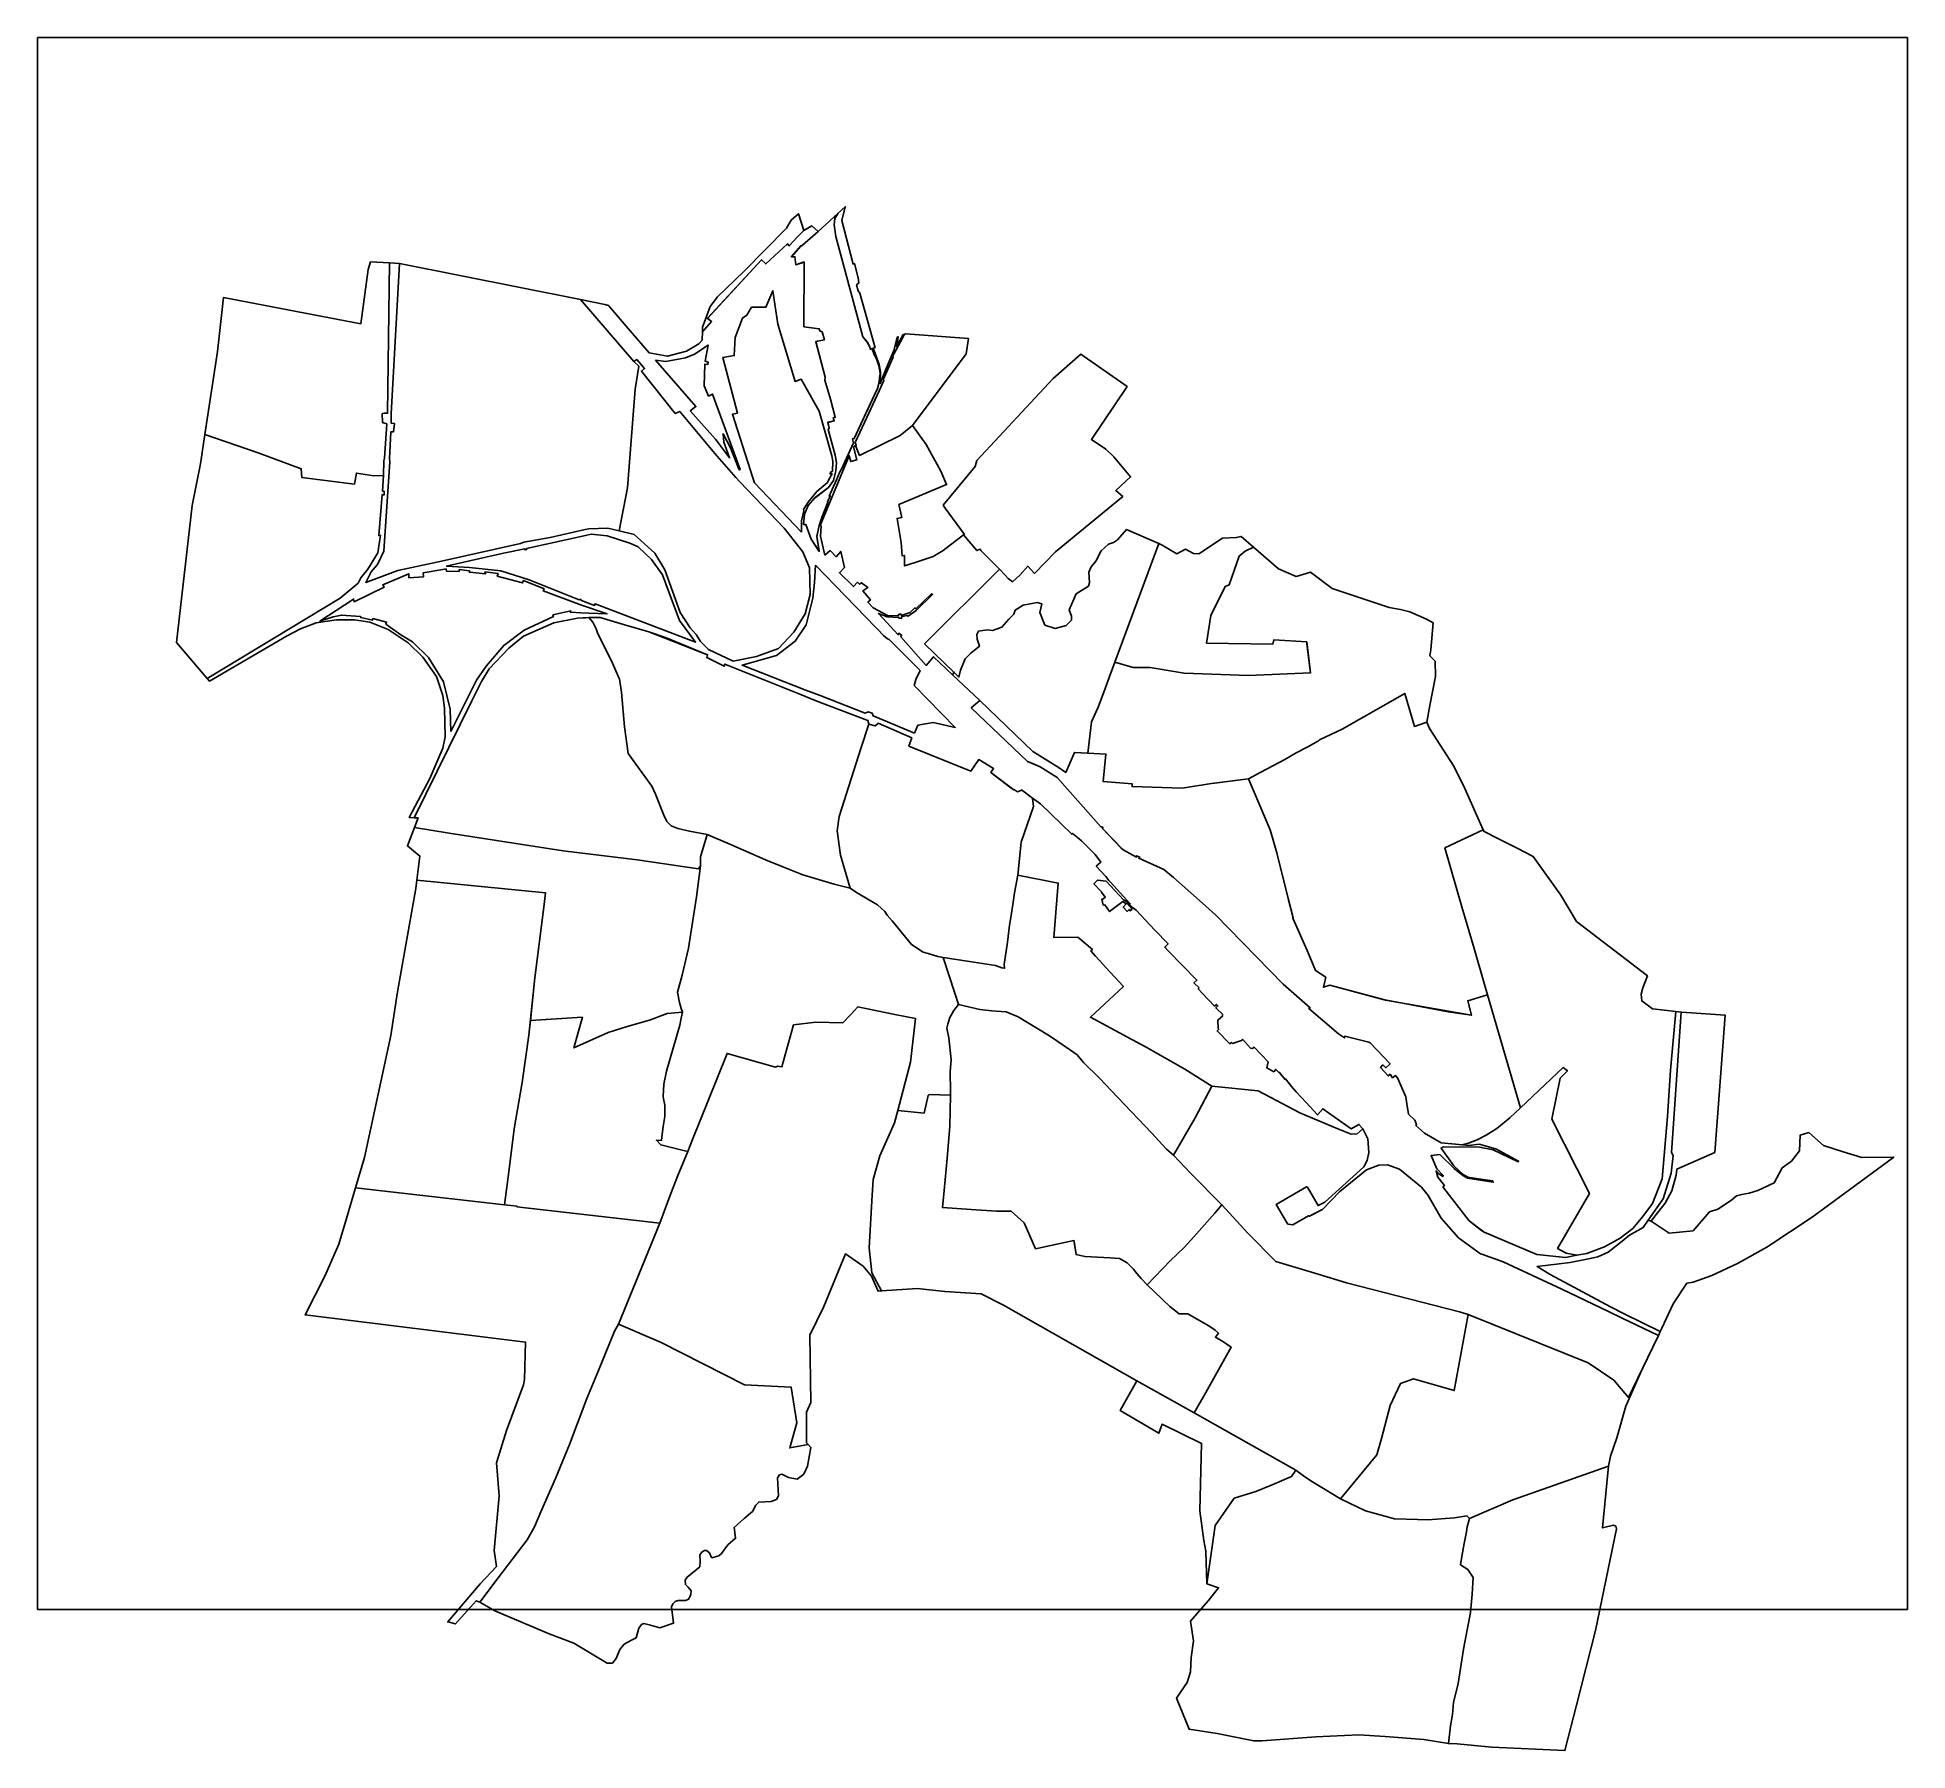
# Model space of a CAD drawing. Header units: metres. Extents: x 4119613 to 4137058, y 5660400 to 5676376.
import ezdxf

# ---------------------------------------------------------------- set-up
doc = ezdxf.new("R2010")
doc.units = ezdxf.units.M
doc.header["$MEASUREMENT"] = 0
doc.layers.add('район', color=6, linetype='Continuous')
picture_1 = doc.add_image_def('image1.jpg', size_in_pixel=(3656, 3072))

msp = doc.modelspace()

# ---------------------------------------------------------------- linework, layer by layer
at = {"layer": 'район', "color": 5}
for points in [[(4126763, 5674574), (4126836, 5674620), (4126897, 5674566), (4126749, 5674437), (4126734, 5674431), (4126646, 5674332), (4126678, 5674331), (4126687, 5674255), (4126764, 5674282), (4126762, 5673678), (4126906, 5673659), (4126910, 5673641), (4126934, 5673631), (4126954, 5673556), (4126889, 5673543), (4126874, 5673539), (4126962, 5673207), (4126958, 5673179), (4127009, 5673003), (4127012, 5673001), (4127055, 5672835), (4127036, 5672829), (4127045, 5672800), (4126986, 5672787), (4126999, 5672733), (4126990, 5672720), (4127054, 5672481), (4127067, 5672411), (4127061, 5672333), (4127038, 5672245), (4126993, 5672179), (4126867, 5672084), (4126802, 5672012), (4126769, 5671930), (4126760, 5671835), (4126779, 5671834), (4126829, 5671697), (4126906, 5671584), (4126882, 5671724), (4126904, 5671825), (4126931, 5671898), (4126930, 5671900), (4126986, 5672042), (4126984, 5672046), (4127008, 5672098), (4126999, 5672099), (4127065, 5672251), (4127099, 5672326), (4127113, 5672348), (4127225, 5672596), (4127216, 5672632), (4127232, 5672635), (4127347, 5672883), (4127450, 5673103), (4127464, 5673163), (4127470, 5673201), (4127473, 5673242), (4127467, 5673280), (4127457, 5673322), (4127442, 5673369), (4127424, 5673410), (4127422, 5673409), (4127398, 5673474), (4127381, 5673468), (4127376, 5673491), (4127351, 5673536), (4127311, 5673584), (4127061, 5674519), (4127046, 5674628), (4127052, 5674687), (4127083, 5674738), (4127148, 5674797), (4127116, 5674669), (4127221, 5674262), (4127235, 5674267), (4127270, 5674134), (4127268, 5674133), (4127276, 5674087), (4127254, 5674069), (4127269, 5674011), (4127285, 5673992), (4127421, 5673502), (4127426, 5673484), (4127408, 5673477), (4127466, 5673324), (4127477, 5673256), (4127474, 5673147), (4127522, 5673272), (4127601, 5673456), (4127626, 5673552), (4127633, 5673581), (4127642, 5673585), (4127638, 5673558), (4127627, 5673493), (4127669, 5673570), (4127686, 5673602), (4127701, 5673608), (4127684, 5673576), (4127664, 5673538), (4127588, 5673399), (4127596, 5673393), (4127501, 5673183), (4127509, 5673177), (4127466, 5673079), (4127369, 5672871), (4127329, 5672784), (4127242, 5672597), (4127250, 5672573), (4127245, 5672569), (4127224, 5672557), (4127257, 5672437), (4127200, 5672420), (4127185, 5672474), (4127091, 5672250), (4126914, 5671824), (4126922, 5671819), (4126917, 5671726), (4126959, 5671549), (4127007, 5671590), (4127062, 5671533), (4127106, 5671583), (4127141, 5671433), (4127094, 5671384), (4127225, 5671255), (4127261, 5671295), (4127282, 5671276), (4127301, 5671290), (4127359, 5671247), (4127311, 5671214), (4127383, 5671130), (4127359, 5671110), (4127408, 5671058), (4127542, 5670986), (4127646, 5670982), (4127644, 5670995), (4127667, 5670999), (4127670, 5670986), (4127753, 5671012), (4127798, 5671057), (4127807, 5671047), (4127954, 5671188), (4127963, 5671181), (4127809, 5671033), (4127734, 5670979), (4127724, 5670985), (4127673, 5670973), (4127674, 5670958), (4127648, 5670959), (4127648, 5670967), (4127538, 5670973), (4127458, 5671005), (4127533, 5670924), (4127642, 5670806), (4127647, 5670819), (4127673, 5670802), (4127667, 5670787), (4127903, 5670520), (4127971, 5670600), (4128150, 5670431), (4128403, 5670192), (4128324, 5670123), (4128848, 5669622), (4128967, 5669574), (4129126, 5669473), (4129535, 5669012), (4129541, 5669017), (4129553, 5669003), (4129547, 5668999), (4129718, 5668820), (4129739, 5668799), (4129866, 5668732), (4129865, 5668745), (4129896, 5668731), (4129886, 5668722), (4130120, 5668617), (4130211, 5668542), (4130452, 5668328), (4130603, 5668193), (4131234, 5667546), (4131484, 5667328), (4131471, 5667319), (4131749, 5667084), (4131804, 5667046), (4131808, 5667062), (4132033, 5667007), (4132046, 5666999), (4132230, 5666805), (4132192, 5666767), (4132162, 5666794), (4132141, 5666771), (4132213, 5666691), (4132231, 5666707), (4132254, 5666675), (4132282, 5666694), (4132298, 5666673), (4132377, 5666498), (4132387, 5666431), (4132401, 5666335), (4132461, 5666279), (4132478, 5666240), (4132471, 5666229), (4132551, 5666158), (4132707, 5666068), (4132905, 5666050), (4132965, 5666044), (4133061, 5666056), (4133074, 5666052), (4133223, 5666010), (4133429, 5665898), (4133424, 5665889), (4133191, 5666001), (4133063, 5666027), (4132727, 5666029), (4132706, 5666019), (4132826, 5665853), (4132913, 5665773), (4132955, 5665748), (4133078, 5665729), (4133188, 5665712), (4133193, 5665700), (4133078, 5665718), (4132951, 5665738), (4132908, 5665763), (4132827, 5665829), (4132694, 5665960), (4132613, 5665949), (4132665, 5665825), (4132726, 5665763), (4132721, 5665755), (4132675, 5665786), (4132660, 5665808), (4132677, 5665747), (4132739, 5665671), (4132723, 5665656), (4132828, 5665519), (4132967, 5665341), (4133083, 5665251), (4133107, 5665233), (4133598, 5665025), (4133865, 5664998), (4133972, 5665019), (4134067, 5665037), (4134230, 5665099), (4134377, 5665179), (4134494, 5665270), (4134587, 5665381), (4134677, 5665503), (4134767, 5665731), (4134819, 5666313), (4134846, 5666745), (4134895, 5667292), (4134944, 5667286), (4134855, 5665976), (4134872, 5665951), (4134852, 5665785), (4134777, 5665546), (4134639, 5665347), (4134591, 5665277), (4134465, 5665207), (4134364, 5665126), (4134266, 5665048), (4134167, 5665006), (4134082, 5664987), (4133910, 5664953), (4133602, 5664915), (4133722, 5664839), (4134287, 5664538), (4134415, 5664474), (4134751, 5664309), (4134733, 5664271), (4134396, 5664433), (4134268, 5664496), (4133831, 5664703), (4133285, 5664958), (4133086, 5665029), (4133073, 5665033), (4132868, 5665183), (4132707, 5665365), (4132585, 5665577), (4132523, 5665654), (4132420, 5665737), (4132319, 5665823), (4132206, 5665863), (4132126, 5665860), (4132011, 5665817), (4131762, 5665615), (4131599, 5665446), (4131478, 5665383), (4131468, 5665388), (4131324, 5665304), (4131281, 5665308), (4131271, 5665314), (4131271, 5665317), (4131169, 5665493), (4131451, 5665658), (4131459, 5665655), (4131559, 5665482), (4131623, 5665515), (4131986, 5665845), (4132017, 5665904), (4132031, 5665978), (4132024, 5666105), (4131980, 5666193), (4131975, 5666199), (4131939, 5666240), (4131939, 5666240), (4131867, 5666197), (4131602, 5666385), (4131554, 5666328), (4131447, 5666444), (4131355, 5666544), (4131310, 5666594), (4131254, 5666665), (4131247, 5666660), (4131195, 5666727), (4131190, 5666725), (4131163, 5666752), (4131145, 5666730), (4131081, 5666766), (4131093, 5666823), (4130963, 5666959), (4130948, 5666946), (4130929, 5666950), (4130856, 5667032), (4130843, 5667021), (4130761, 5666993), (4130750, 5667004), (4130735, 5666991), (4130617, 5667111), (4130634, 5667127), (4130626, 5667135), (4130625, 5667212), (4130670, 5667253), (4130664, 5667259), (4130669, 5667263), (4130615, 5667318), (4130604, 5667325), (4130625, 5667344), (4130611, 5667359), (4130591, 5667342), (4130481, 5667461), (4130441, 5667505), (4130448, 5667513), (4130401, 5667559), (4130429, 5667583), (4130161, 5667858), (4130129, 5667893), (4130159, 5667922), (4130037, 5668051), (4129862, 5668236), (4129777, 5668299), (4129823, 5668248), (4129805, 5668232), (4129796, 5668244), (4129778, 5668226), (4129741, 5668266), (4129769, 5668296), (4129738, 5668317), (4129614, 5668224), (4129571, 5668286), (4129555, 5668285), (4129542, 5668340), (4129550, 5668340), (4129573, 5668358), (4129537, 5668405), (4129538, 5668407), (4129467, 5668484), (4129500, 5668518), (4129583, 5668507), (4129744, 5668333), (4129807, 5668295), (4129621, 5668499), (4129607, 5668514), (4129580, 5668550), (4129490, 5668647), (4129532, 5668684), (4129478, 5668755), (4129353, 5668883), (4129331, 5668902), (4129268, 5668953), (4129261, 5668945), (4128970, 5669228), (4128896, 5669282), (4128791, 5669359), (4128785, 5669354), (4128756, 5669341), (4128726, 5669359), (4128720, 5669359), (4128505, 5669521), (4128531, 5669557), (4128393, 5669641), (4128320, 5669534), (4127742, 5669768), (4127769, 5669844), (4127455, 5669981), (4127451, 5669974), (4127427, 5669956), (4127368, 5669972), (4127368, 5669972), (4127359, 5670007), (4126869, 5670193), (4126724, 5670252), (4126026, 5670532), (4126018, 5670511), (4125857, 5670592), (4125864, 5670619), (4125471, 5670779), (4125315, 5670832), (4125081, 5670902), (4124863, 5670966), (4124805, 5670965), (4124651, 5670961), (4124431, 5670916), (4124148, 5670793), (4124010, 5670681), (4123827, 5670489), (4123755, 5670370), (4123665, 5670188), (4123127, 5669099), (4123081, 5669101), (4123272, 5669465), (4123393, 5669749), (4123415, 5669852), (4123409, 5670121), (4123395, 5670239), (4123336, 5670417), (4123207, 5670595), (4123071, 5670729), (4122886, 5670855), (4122715, 5670923), (4122569, 5670946), (4122401, 5670944), (4122212, 5670916), (4122067, 5670861), (4121936, 5670792), (4121219, 5670372), (4121196, 5670399), (4122436, 5671148), (4122605, 5671288), (4122629, 5671336), (4122696, 5671418), (4122789, 5671570), (4122812, 5671733), (4122796, 5671730), (4122827, 5672112), (4122846, 5672108), (4122846, 5672144), (4122831, 5672145), (4122840, 5672289), (4122844, 5672427), (4122850, 5672451), (4122872, 5672772), (4122832, 5672784), (4122829, 5672868), (4122846, 5672871), (4122879, 5672871), (4122897, 5674273), (4122990, 5674267), (4122912, 5672867), (4122911, 5672780), (4122945, 5672775), (4122934, 5672699), (4122908, 5672697), (4122896, 5672447), (4122899, 5672417), (4122845, 5671585), (4122784, 5671461), (4122726, 5671393), (4122675, 5671293), (4122975, 5671404), (4123383, 5671493), (4124119, 5671655), (4124150, 5671668), (4124397, 5671713), (4124723, 5671786), (4124755, 5671793), (4124933, 5671800), (4125038, 5671774), (4125180, 5671739), (4125242, 5671683), (4125372, 5671566), (4125464, 5671410), (4125607, 5671013), (4125703, 5670870), (4125756, 5670807), (4125797, 5670741), (4125874, 5670668), (4126104, 5670560), (4126320, 5670604), (4126524, 5670678), (4126670, 5670830), (4126774, 5671000), (4126822, 5671180), (4126815, 5671428), (4126753, 5671580), (4126578, 5671800), (4126165, 5672230), (4126127, 5672273), (4125933, 5672496), (4125605, 5672887), (4125562, 5672868), (4125247, 5673264), (4125276, 5673287), (4125204, 5673372), (4125176, 5673354), (4124680, 5673931), (4124904, 5673886), (4124941, 5673877), (4125143, 5673640), (4125318, 5673435), (4125490, 5673402), (4125667, 5673450), (4125782, 5673518), (4125812, 5673551), (4125817, 5673632), (4125901, 5673726), (4125862, 5673757), (4126367, 5674303), (4126407, 5674264), (4126609, 5674451), (4126626, 5674433), (4126701, 5674513), (4126763, 5674574)], [(4130955, 5671623), (4130878, 5671585), (4130822, 5671539), (4130729, 5671270), (4130691, 5671255), (4130558, 5670984), (4130519, 5670728), (4131136, 5670718), (4131145, 5670758), (4131453, 5670738), (4131489, 5670451), (4130911, 5670426), (4130309, 5670447), (4129991, 5670501), (4129833, 5670500), (4129664, 5670551), (4129611, 5670408), (4129560, 5670270), (4129506, 5670131), (4129445, 5669992), (4129410, 5669700), (4129579, 5669693), (4129555, 5669436), (4129825, 5669415), (4129824, 5669390), (4130291, 5669376), (4130564, 5669417), (4130910, 5669463), (4131026, 5669525), (4131248, 5669643), (4131355, 5669703), (4131463, 5669761), (4131564, 5669817), (4131572, 5669825), (4131783, 5669926), (4132367, 5670258), (4132457, 5669950), (4132573, 5669989), (4132572, 5669991), (4132600, 5670145), (4132654, 5670416), (4132650, 5670560), (4132602, 5670610), (4132610, 5670666), (4132632, 5670918), (4132570, 5670951), (4132415, 5671020), (4132327, 5671040), (4132221, 5671061), (4131691, 5671238), (4131488, 5671389), (4131415, 5671368), (4131354, 5671350), (4131188, 5671419), (4130955, 5671623)], [(4132914, 5666051), (4132961, 5666063), (4133044, 5666095), (4133128, 5666139), (4133227, 5666200), (4133346, 5666300), (4133446, 5666394), (4133138, 5667447), (4132955, 5667392), (4132989, 5667257), (4132186, 5667398), (4131667, 5667539), (4131608, 5667518), (4131632, 5667612), (4131535, 5667676), (4131529, 5667690), (4131473, 5667824), (4131456, 5667860), (4131322, 5668164), (4131327, 5668166), (4131281, 5668346), (4131173, 5668771), (4131111, 5668986), (4131059, 5669111), (4130910, 5669463), (4130592, 5669421), (4130564, 5669417), (4130291, 5669376), (4129824, 5669390), (4129825, 5669415), (4129555, 5669436), (4129579, 5669693), (4129410, 5669700), (4129286, 5669708), (4129205, 5669521), (4129142, 5669566), (4128899, 5669717), (4128403, 5670192), (4128324, 5670123), (4128848, 5669622), (4128887, 5669607), (4128967, 5669574), (4129126, 5669473), (4129535, 5669012), (4129541, 5669017), (4129553, 5669003), (4129547, 5668999), (4129739, 5668799), (4129866, 5668732), (4129865, 5668745), (4129896, 5668731), (4129886, 5668722), (4130120, 5668617), (4130211, 5668542), (4130452, 5668328), (4130603, 5668193), (4131234, 5667546), (4131484, 5667328), (4131471, 5667319), (4131749, 5667084), (4131804, 5667046), (4131808, 5667062), (4132033, 5667007), (4132046, 5666999), (4132230, 5666805), (4132192, 5666767), (4132162, 5666794), (4132141, 5666771), (4132213, 5666691), (4132231, 5666707), (4132254, 5666675), (4132282, 5666694), (4132298, 5666673), (4132377, 5666498), (4132387, 5666431), (4132401, 5666335), (4132461, 5666279), (4132478, 5666240), (4132471, 5666229), (4132551, 5666158), (4132707, 5666068), (4132905, 5666050)], [(4128896, 5669282), (4128905, 5669204), (4128788, 5668871), (4128758, 5668565), (4129135, 5668490), (4129094, 5667982), (4129317, 5667984), (4129317, 5667984), (4129453, 5667870), (4129439, 5667858), (4129481, 5667807), (4129527, 5667762), (4129527, 5667762), (4129577, 5667706), (4129743, 5667524), (4129435, 5667239), (4129781, 5667054), (4129954, 5666959), (4130316, 5666754), (4130316, 5666754), (4130566, 5666597), (4131001, 5666551), (4131389, 5666346), (4131743, 5666197), (4131866, 5666147), (4131923, 5666151), (4131975, 5666199), (4131939, 5666240), (4131939, 5666240), (4131867, 5666197), (4131602, 5666385), (4131554, 5666328), (4131447, 5666444), (4131355, 5666544), (4131310, 5666594), (4131254, 5666665), (4131247, 5666660), (4131195, 5666727), (4131190, 5666725), (4131163, 5666752), (4131145, 5666730), (4131081, 5666766), (4131093, 5666823), (4130963, 5666959), (4130948, 5666946), (4130929, 5666950), (4130856, 5667032), (4130843, 5667021), (4130761, 5666993), (4130750, 5667004), (4130735, 5666991), (4130617, 5667111), (4130634, 5667127), (4130626, 5667135), (4130625, 5667212), (4130670, 5667253), (4130664, 5667259), (4130669, 5667263), (4130615, 5667318), (4130604, 5667325), (4130625, 5667344), (4130611, 5667359), (4130591, 5667342), (4130481, 5667461), (4130441, 5667505), (4130448, 5667513), (4130401, 5667559), (4130429, 5667583), (4130161, 5667858), (4130129, 5667893), (4130159, 5667922), (4130037, 5668051), (4129862, 5668236), (4129777, 5668299), (4129823, 5668248), (4129805, 5668232), (4129796, 5668244), (4129778, 5668226), (4129741, 5668266), (4129769, 5668296), (4129738, 5668317), (4129614, 5668224), (4129571, 5668286), (4129555, 5668285), (4129542, 5668340), (4129550, 5668340), (4129573, 5668358), (4129537, 5668405), (4129538, 5668407), (4129467, 5668484), (4129500, 5668518), (4129583, 5668507), (4129744, 5668333), (4129807, 5668295), (4129621, 5668499), (4129607, 5668514), (4129580, 5668550), (4129490, 5668647), (4129532, 5668684), (4129478, 5668755), (4129353, 5668883), (4129331, 5668902), (4129268, 5668953), (4129261, 5668945), (4128970, 5669228), (4128896, 5669282)]]:
    msp.add_lwpolyline(points, close=True, dxfattribs=at)
for points in [[(4125817, 5673631), (4125901, 5673725), (4125862, 5673756), (4126367, 5674302), (4126407, 5674263), (4126609, 5674450), (4126623, 5674435), (4126626, 5674432), (4126701, 5674512), (4126763, 5674574), (4126712, 5674732), (4126644, 5674670), (4126599, 5674596), (4126201, 5674192), (4125958, 5673957), (4125889, 5673867), (4125836, 5673722), (4125818, 5673674), (4125817, 5673632)], [(4127083, 5674737), (4126897, 5674566), (4126749, 5674436), (4126734, 5674430), (4126646, 5674331), (4126678, 5674331), (4126687, 5674255), (4126764, 5674281), (4126762, 5673677), (4126906, 5673658), (4126910, 5673640), (4126934, 5673630), (4126954, 5673556), (4126889, 5673542), (4126874, 5673538), (4126961, 5673206), (4126958, 5673179), (4127009, 5673002), (4127012, 5673001), (4127055, 5672834), (4127036, 5672828), (4127045, 5672799), (4126985, 5672786), (4126999, 5672732), (4126990, 5672719), (4127054, 5672480), (4127067, 5672410), (4127061, 5672333), (4127038, 5672245), (4126993, 5672178), (4126867, 5672083), (4126826, 5672038), (4126802, 5672011), (4126769, 5671929), (4126760, 5671835), (4126779, 5671833), (4126829, 5671696), (4126906, 5671583), (4126882, 5671723), (4126904, 5671824), (4126931, 5671898), (4126930, 5671899), (4126986, 5672041), (4126984, 5672046), (4127008, 5672097), (4126998, 5672099), (4127065, 5672250), (4127098, 5672325), (4127113, 5672348), (4127225, 5672595), (4127215, 5672631), (4127231, 5672635), (4127450, 5673102), (4127464, 5673162), (4127469, 5673200), (4127473, 5673241), (4127467, 5673279), (4127457, 5673321), (4127442, 5673368), (4127424, 5673409), (4127422, 5673409), (4127398, 5673473), (4127381, 5673468), (4127376, 5673490), (4127351, 5673535), (4127311, 5673583), (4127061, 5674518), (4127046, 5674627), (4127052, 5674687), (4127083, 5674737)], [(4121175, 5672674), (4121671, 5672501), (4122074, 5672354), (4122079, 5672272), (4122571, 5672210), (4122589, 5672313), (4122752, 5672288), (4122840, 5672289), (4122844, 5672427), (4122850, 5672451), (4122872, 5672772), (4122832, 5672784), (4122829, 5672868), (4122846, 5672871), (4122879, 5672871), (4122897, 5674273), (4122721, 5674284), (4122697, 5674210), (4122629, 5673706), (4121348, 5673950), (4121292, 5673448), (4121175, 5672674)], [(4122990, 5674267), (4122912, 5672867), (4122911, 5672780), (4122945, 5672775), (4122934, 5672699), (4122908, 5672697), (4122896, 5672447), (4122899, 5672417), (4122845, 5671585), (4122784, 5671461), (4122726, 5671393), (4122675, 5671293), (4122975, 5671404), (4123383, 5671493), (4124119, 5671655), (4124150, 5671668), (4124397, 5671713), (4124723, 5671786), (4124755, 5671793), (4124933, 5671800), (4125038, 5671774), (4125117, 5672175), (4125189, 5673096), (4125222, 5673310), (4125176, 5673354), (4124680, 5673931), (4122990, 5674267), (4122990, 5674267)], [(4126740, 5671761), (4126739, 5671867), (4126762, 5671962), (4126758, 5671972), (4126803, 5672041), (4126884, 5672142), (4126982, 5672225), (4126996, 5672252), (4127025, 5672306), (4127005, 5672307), (4127016, 5672326), (4127028, 5672328), (4127031, 5672424), (4127024, 5672473), (4126904, 5672889), (4126736, 5673189), (4126682, 5673166), (4126519, 5673703), (4126474, 5674013), (4126408, 5673860), (4126341, 5673861), (4126275, 5673860), (4126229, 5673786), (4126190, 5673759), (4126120, 5673578), (4126112, 5673409), (4126006, 5673391), (4126142, 5672871), (4126095, 5672861), (4126287, 5672268), (4126302, 5672222), (4126740, 5671761)], [(4125379, 5673367), (4125476, 5673354), (4125657, 5673389), (4125743, 5673423), (4125868, 5673506), (4125842, 5673356), (4125868, 5673348), (4125865, 5673325), (4125839, 5673329), (4125833, 5673127), (4125873, 5673031), (4125910, 5673050), (4126169, 5672347), (4126160, 5672342), (4126079, 5672549), (4126009, 5672679), (4126017, 5672602), (4126069, 5672454), (4125938, 5672628), (4125702, 5672892), (4125755, 5672933), (4125379, 5673367)], [(4127242, 5672597), (4127250, 5672573), (4127245, 5672569), (4127282, 5672477), (4127661, 5672665), (4127774, 5672758), (4128275, 5673424), (4128298, 5673567), (4127713, 5673613), (4127701, 5673608), (4127664, 5673538), (4127588, 5673399), (4127596, 5673393), (4127501, 5673183), (4127509, 5673177), (4127466, 5673079), (4127369, 5672871), (4127329, 5672784), (4127242, 5672597)], [(4125038, 5671774), (4125180, 5671739), (4125242, 5671683), (4125372, 5671566), (4125464, 5671410), (4125607, 5671013), (4125703, 5670870), (4125756, 5670807), (4125797, 5670741), (4125874, 5670668), (4126104, 5670560), (4126320, 5670604), (4126524, 5670678), (4126670, 5670830), (4126774, 5671000), (4126822, 5671180), (4126815, 5671428), (4126753, 5671580), (4126578, 5671800), (4126165, 5672230), (4126127, 5672273), (4125933, 5672496), (4125605, 5672887), (4125562, 5672868), (4125247, 5673264), (4125276, 5673287), (4125204, 5673372), (4125176, 5673354), (4125222, 5673310), (4125189, 5673096), (4125117, 5672175), (4125038, 5671774)], [(4128060, 5672015), (4128080, 5671987), (4128259, 5671741), (4128252, 5671736), (4128374, 5671590), (4128408, 5671602), (4128414, 5671592), (4128586, 5671416), (4128641, 5671360), (4128669, 5671331), (4128708, 5671299), (4128780, 5671363), (4128850, 5671444), (4128912, 5671378), (4129108, 5671579), (4129736, 5672096), (4129672, 5672151), (4129809, 5672277), (4129654, 5672463), (4129579, 5672536), (4129444, 5672627), (4129777, 5673119), (4129346, 5673421), (4129087, 5673195), (4128377, 5672430), (4128359, 5672373), (4128060, 5672015)], [(4127774, 5672758), (4127661, 5672665), (4127282, 5672477), (4127245, 5672569), (4127224, 5672557), (4127257, 5672437), (4127200, 5672420), (4127185, 5672474), (4127091, 5672250), (4126914, 5671824), (4126922, 5671819), (4126917, 5671726), (4126959, 5671549), (4127007, 5671590), (4127062, 5671533), (4127106, 5671583), (4127141, 5671433), (4127094, 5671384), (4127225, 5671255), (4127261, 5671295), (4127282, 5671276), (4127301, 5671290), (4127359, 5671247), (4127311, 5671214), (4127383, 5671130), (4127359, 5671110), (4127408, 5671058), (4127542, 5670986), (4127646, 5670982), (4127644, 5670995), (4127667, 5670999), (4127670, 5670986), (4127753, 5671012), (4127798, 5671057), (4127807, 5671047), (4127954, 5671188), (4127963, 5671181), (4127809, 5671033), (4127734, 5670979), (4127724, 5670985), (4127673, 5670973), (4127674, 5670958), (4127648, 5670959), (4127648, 5670967), (4127538, 5670973), (4127458, 5671005), (4127533, 5670924), (4127642, 5670806), (4127647, 5670819), (4127673, 5670802), (4127667, 5670787), (4127903, 5670520), (4127971, 5670600), (4128150, 5670431), (4128151, 5670435), (4128161, 5670457), (4127888, 5670722), (4128587, 5671416), (4128414, 5671592), (4128408, 5671602), (4128374, 5671590), (4128252, 5671736), (4128062, 5671592), (4127967, 5671536), (4127799, 5671480), (4127702, 5671447), (4127700, 5671546), (4127679, 5671540), (4127669, 5671665), (4127632, 5671890), (4127675, 5671899), (4127648, 5672020), (4128093, 5672205), (4128040, 5672330), (4127904, 5672579), (4127774, 5672758)], [(4121196, 5670399), (4120909, 5670733), (4121056, 5672012), (4121134, 5672399), (4121175, 5672674), (4121671, 5672501), (4122074, 5672354), (4122079, 5672272), (4122571, 5672210), (4122589, 5672313), (4122752, 5672288), (4122840, 5672289), (4122831, 5672145), (4122846, 5672144), (4122846, 5672108), (4122827, 5672112), (4122796, 5671730), (4122812, 5671733), (4122789, 5671570), (4122696, 5671418), (4122629, 5671336), (4122605, 5671288), (4122436, 5671148), (4121196, 5670399)], [(4123425, 5671445), (4123642, 5671433), (4123934, 5671400), (4124199, 5671316), (4124665, 5671132), (4124677, 5671138), (4124687, 5671124), (4124743, 5671103), (4124810, 5671079), (4124814, 5671094), (4125752, 5670737), (4125601, 5670937), (4125507, 5671196), (4125442, 5671363), (4125342, 5671508), (4125215, 5671625), (4125139, 5671658), (4124926, 5671727), (4124779, 5671742), (4124725, 5671730), (4124175, 5671611), (4124177, 5671600), (4124161, 5671596), (4124159, 5671608), (4123959, 5671565), (4123425, 5671445)], [(4130073, 5671655), (4129773, 5671787), (4129687, 5671689), (4129650, 5671665), (4129604, 5671651), (4129534, 5671588), (4129487, 5671491), (4129443, 5671438), (4129420, 5671389), (4129425, 5671293), (4129418, 5671257), (4129301, 5671187), (4129236, 5671038), (4129257, 5670978), (4129258, 5670941), (4129210, 5670893), (4129107, 5670864), (4129011, 5670896), (4128964, 5671012), (4128983, 5671093), (4128938, 5671105), (4128808, 5671080), (4128732, 5671034), (4128720, 5670998), (4128675, 5670951), (4128609, 5670875), (4128521, 5670845), (4128474, 5670851), (4128430, 5670845), (4128392, 5670839), (4128374, 5670807), (4128379, 5670764), (4128400, 5670698), (4128321, 5670635), (4128266, 5670580), (4128222, 5670474), (4128209, 5670411), (4128161, 5670457), (4128151, 5670435), (4128150, 5670431), (4128403, 5670192), (4128899, 5669717), (4129142, 5669566), (4129205, 5669521), (4129286, 5669708), (4129410, 5669700), (4129445, 5669992), (4129506, 5670131), (4129560, 5670270), (4129611, 5670408), (4129664, 5670551), (4130073, 5671655)], [(4130073, 5671655), (4130105, 5671641), (4130240, 5671561), (4130323, 5671602), (4130398, 5671563), (4130446, 5671561), (4130668, 5671706), (4130795, 5671712), (4130841, 5671723), (4130955, 5671623), (4130878, 5671585), (4130822, 5671539), (4130729, 5671270), (4130691, 5671255), (4130558, 5670984), (4130519, 5670728), (4131136, 5670718), (4131145, 5670758), (4131453, 5670738), (4131453, 5670722), (4131489, 5670451), (4130911, 5670426), (4130309, 5670447), (4129991, 5670501), (4129833, 5670500), (4129664, 5670551), (4130073, 5671655)], [(4123468, 5669903), (4123708, 5670381), (4123800, 5670514), (4123962, 5670706), (4124152, 5670848), (4124426, 5670975), (4124421, 5670990), (4124588, 5671028), (4124584, 5671015), (4124682, 5671009), (4124756, 5671006), (4124926, 5671000), (4124688, 5671080), (4124331, 5671214), (4124339, 5671235), (4124146, 5671310), (4124138, 5671289), (4123902, 5671351), (4123909, 5671378), (4123787, 5671391), (4123793, 5671375), (4123642, 5671389), (4123642, 5671403), (4123548, 5671413), (4123547, 5671396), (4123429, 5671398), (4123425, 5671419), (4123394, 5671414), (4123212, 5671384), (4123214, 5671344), (4123078, 5671337), (4123076, 5671375), (4122834, 5671271), (4122846, 5671249), (4122567, 5671113), (4122562, 5671138), (4122246, 5670931), (4122372, 5670972), (4122448, 5670989), (4122626, 5670976), (4122628, 5670965), (4122737, 5670941), (4122741, 5670956), (4122869, 5670923), (4122863, 5670905), (4123004, 5670805), (4123110, 5670738), (4123261, 5670592), (4123401, 5670367), (4123462, 5670111), (4123468, 5669903)], [(4126871, 5671453), (4126860, 5671292), (4126846, 5671146), (4126782, 5670898), (4126681, 5670747), (4126507, 5670612), (4126186, 5670521), (4126771, 5670293), (4126914, 5670239), (4127335, 5670075), (4127361, 5670087), (4127400, 5670073), (4127407, 5670050), (4127794, 5669888), (4127826, 5669961), (4127967, 5669987), (4128174, 5669941), (4127792, 5670332), (4127808, 5670388), (4127846, 5670471), (4127557, 5670761), (4127541, 5670767), (4127506, 5670800), (4127448, 5670858), (4127429, 5670876), (4126871, 5671453)], [(4123755, 5670370), (4123665, 5670188), (4123127, 5669099), (4123164, 5669097), (4123130, 5669007), (4123452, 5668956), (4124517, 5668791), (4125207, 5668708), (4125780, 5668624), (4125797, 5668650), (4125798, 5668733), (4125861, 5668942), (4125696, 5668973), (4125586, 5668999), (4125523, 5669025), (4125485, 5669065), (4125456, 5669123), (4125378, 5669318), (4125344, 5669392), (4125123, 5669698), (4125089, 5669947), (4125060, 5670270), (4125041, 5670391), (4124965, 5670568), (4124840, 5670815), (4124824, 5670861), (4124794, 5670923), (4124756, 5670965), (4124651, 5670961), (4124431, 5670916), (4124148, 5670793), (4124010, 5670681), (4123827, 5670489), (4123755, 5670370)], [(4124756, 5670965), (4124794, 5670923), (4124824, 5670861), (4124840, 5670815), (4124965, 5670568), (4125041, 5670391), (4125060, 5670270), (4125089, 5669947), (4125123, 5669698), (4125344, 5669392), (4125378, 5669318), (4125456, 5669123), (4125485, 5669065), (4125523, 5669025), (4125586, 5668999), (4125696, 5668973), (4125861, 5668942), (4126071, 5668854), (4126405, 5668708), (4126565, 5668640), (4126752, 5668566), (4127046, 5668481), (4127195, 5668443), (4127103, 5668749), (4127073, 5668977), (4127092, 5669110), (4127292, 5669745), (4127368, 5669972), (4127368, 5669972), (4127359, 5670007), (4126869, 5670193), (4126724, 5670252), (4126026, 5670532), (4126018, 5670511), (4125857, 5670592), (4125864, 5670619), (4125315, 5670832), (4125081, 5670902), (4124863, 5670966), (4124756, 5670965)], [(4132573, 5669989), (4132457, 5669950), (4132367, 5670258), (4131783, 5669926), (4131572, 5669825), (4131564, 5669817), (4131463, 5669761), (4131355, 5669703), (4131248, 5669643), (4131026, 5669525), (4130910, 5669463), (4131059, 5669111), (4131111, 5668986), (4131173, 5668771), (4131281, 5668346), (4131327, 5668166), (4131322, 5668164), (4131456, 5667860), (4131473, 5667824), (4131529, 5667690), (4131535, 5667676), (4131632, 5667612), (4131608, 5667518), (4131667, 5667539), (4132180, 5667400), (4132772, 5667290), (4132989, 5667257), (4132955, 5667392), (4133138, 5667447), (4133104, 5667567), (4133014, 5667879), (4132901, 5668268), (4132741, 5668817), (4133100, 5668985), (4132926, 5669373), (4132825, 5669580), (4132597, 5669932), (4132573, 5669989), (4132573, 5669989)], [(4127368, 5669972), (4127427, 5669956), (4127451, 5669974), (4127455, 5669981), (4127769, 5669844), (4127742, 5669768), (4128320, 5669534), (4128393, 5669641), (4128531, 5669557), (4128505, 5669521), (4128694, 5669379), (4128720, 5669359), (4128726, 5669359), (4128756, 5669341), (4128785, 5669354), (4128791, 5669359), (4128896, 5669282), (4128905, 5669204), (4128788, 5668871), (4128758, 5668565), (4128727, 5668398), (4128710, 5668289), (4128692, 5668168), (4128680, 5668097), (4128661, 5667940), (4128630, 5667732), (4128634, 5667696), (4128609, 5667701), (4128549, 5667721), (4128308, 5667759), (4128060, 5667797), (4128011, 5667804), (4127921, 5667833), (4127874, 5667847), (4127765, 5667918), (4127585, 5668137), (4127540, 5668190), (4127518, 5668226), (4127449, 5668287), (4127252, 5668403), (4127195, 5668443), (4127103, 5668749), (4127073, 5668977), (4127092, 5669110), (4127292, 5669745), (4127292, 5669745), (4127368, 5669972)], [(4123130, 5669007), (4123452, 5668956), (4124517, 5668791), (4125207, 5668708), (4125780, 5668624), (4125797, 5668650), (4125760, 5668361), (4125685, 5667883), (4125685, 5667883), (4125627, 5667632), (4125583, 5667472), (4125601, 5667377), (4125619, 5667319), (4125630, 5667286), (4125630, 5667286), (4125487, 5667274), (4125321, 5667211), (4125115, 5667151), (4124938, 5667097), (4124617, 5666953), (4124697, 5667239), (4124212, 5667208), (4124252, 5667606), (4124338, 5668264), (4124353, 5668398), (4123151, 5668518), (4123180, 5668742), (4123064, 5668837), (4123130, 5669007)], [(4125861, 5668942), (4125798, 5668733), (4125797, 5668650), (4125760, 5668361), (4125685, 5667883), (4125627, 5667632), (4125583, 5667472), (4125601, 5667377), (4125619, 5667319), (4125630, 5667286), (4125616, 5667229), (4125604, 5667164), (4125482, 5666735), (4125456, 5666616), (4125451, 5666501), (4125452, 5666479), (4125464, 5666418), (4125464, 5666314), (4125451, 5666219), (4125439, 5666149), (4125434, 5666088), (4125387, 5666091), (4125428, 5666048), (4125652, 5665994), (4125680, 5665986), (4125724, 5666099), (4125867, 5666453), (4126046, 5666902), (4126496, 5666772), (4126519, 5666781), (4126556, 5666775), (4126666, 5667167), (4126873, 5667193), (4127124, 5667187), (4127196, 5667260), (4127264, 5667335), (4127610, 5667265), (4127802, 5667227), (4127757, 5666819), (4127638, 5666368), (4127883, 5666343), (4127921, 5666509), (4127932, 5666518), (4128130, 5666512), (4128129, 5666545), (4128128, 5666734), (4128136, 5666840), (4128113, 5667048), (4128096, 5667137), (4128105, 5667175), (4128123, 5667236), (4128162, 5667301), (4128204, 5667356), (4128169, 5667463), (4128060, 5667797), (4128011, 5667804), (4127921, 5667833), (4127874, 5667847), (4127765, 5667918), (4127585, 5668137), (4127540, 5668190), (4127518, 5668226), (4127449, 5668287), (4127252, 5668403), (4127195, 5668443), (4127046, 5668481), (4126752, 5668566), (4126565, 5668640), (4126405, 5668708), (4126071, 5668854), (4125861, 5668942)], [(4133100, 5668985), (4132741, 5668817), (4132901, 5668268), (4133014, 5667879), (4133104, 5667567), (4133138, 5667447), (4133446, 5666394), (4133845, 5666770), (4133885, 5666739), (4133818, 5666671), (4133738, 5666288), (4134090, 5665594), (4133792, 5665083), (4133874, 5665040), (4133972, 5665019), (4134067, 5665037), (4134230, 5665099), (4134377, 5665179), (4134494, 5665270), (4134587, 5665381), (4134677, 5665503), (4134767, 5665731), (4134819, 5666313), (4134846, 5666745), (4134895, 5667292), (4134677, 5667318), (4134578, 5667391), (4134571, 5667454), (4134589, 5667513), (4134630, 5667624), (4133970, 5668133), (4133822, 5668377), (4133565, 5668739), (4133417, 5668814), (4133234, 5668906), (4133107, 5668970), (4133100, 5668985)], [(4130566, 5666597), (4130413, 5666300), (4130211, 5665952), (4130146, 5666008), (4130004, 5666162), (4129691, 5666489), (4129519, 5666672), (4129519, 5666672), (4129372, 5666818), (4129312, 5666887), (4129249, 5666933), (4129053, 5667066), (4128934, 5667137), (4128762, 5667244), (4128650, 5667288), (4128557, 5667296), (4128516, 5667299), (4128405, 5667311), (4128204, 5667356), (4128169, 5667463), (4128060, 5667797), (4128308, 5667759), (4128549, 5667721), (4128609, 5667701), (4128634, 5667696), (4128630, 5667732), (4128661, 5667940), (4128680, 5668097), (4128692, 5668168), (4128710, 5668289), (4128727, 5668398), (4128758, 5668565), (4129135, 5668490), (4129094, 5667982), (4129317, 5667984), (4129317, 5667984), (4129453, 5667870), (4129439, 5667858), (4129481, 5667807), (4129527, 5667762), (4129527, 5667762), (4129577, 5667706), (4129743, 5667524), (4129435, 5667239), (4129781, 5667054), (4129954, 5666959), (4130316, 5666754), (4130316, 5666754), (4130566, 5666597)], [(4124086, 5665472), (4124087, 5665476), (4123969, 5665490), (4122579, 5665649), (4122664, 5665931), (4122909, 5667070), (4122973, 5667476), (4123141, 5668439), (4123151, 5668518), (4124353, 5668398), (4124338, 5668264), (4124252, 5667606), (4124198, 5667072), (4124133, 5666630), (4124061, 5666197), (4124014, 5665821), (4123969, 5665490)], [(4128204, 5667356), (4128162, 5667301), (4128123, 5667236), (4128105, 5667175), (4128096, 5667137), (4128113, 5667048), (4128136, 5666840), (4128128, 5666734), (4128129, 5666545), (4128130, 5666512), (4128125, 5666224), (4128098, 5665920), (4128070, 5665623), (4128055, 5665465), (4128323, 5665446), (4128559, 5665429), (4128697, 5665430), (4128697, 5665430), (4128818, 5665323), (4128924, 5665080), (4129280, 5665156), (4129282, 5665147), (4129302, 5665026), (4129383, 5665007), (4129618, 5664995), (4129705, 5664988), (4129777, 5664949), (4129835, 5664892), (4129868, 5664848), (4129909, 5664802), (4129964, 5664742), (4130180, 5664966), (4130311, 5665092), (4130400, 5665191), (4130597, 5665412), (4130661, 5665490), (4130370, 5665785), (4130211, 5665952), (4130146, 5666008), (4130004, 5666162), (4129691, 5666489), (4129519, 5666672), (4129372, 5666818), (4129312, 5666887), (4129249, 5666933), (4129053, 5667066), (4128934, 5667137), (4128762, 5667244), (4128650, 5667288), (4128557, 5667296), (4128516, 5667299), (4128405, 5667311), (4128204, 5667356)], [(4123969, 5665490), (4124014, 5665821), (4124061, 5666197), (4124133, 5666630), (4124198, 5667072), (4124212, 5667208), (4124697, 5667239), (4124617, 5666953), (4124938, 5667097), (4125115, 5667151), (4125321, 5667211), (4125321, 5667211), (4125487, 5667274), (4125630, 5667286), (4125630, 5667286), (4125616, 5667229), (4125604, 5667164), (4125482, 5666735), (4125456, 5666616), (4125451, 5666501), (4125452, 5666479), (4125464, 5666418), (4125464, 5666314), (4125451, 5666219), (4125439, 5666149), (4125434, 5666088), (4125387, 5666091), (4125428, 5666048), (4125652, 5665994), (4125680, 5665986), (4125680, 5665986), (4125594, 5665778), (4125522, 5665594), (4125418, 5665320), (4124086, 5665472)], [(4126803, 5663253), (4126631, 5663222), (4126697, 5663458), (4126645, 5663788), (4126208, 5663811), (4125432, 5664206), (4125032, 5664376), (4125418, 5665320), (4125522, 5665594), (4125594, 5665778), (4125680, 5665986), (4125680, 5665986), (4125724, 5666099), (4125867, 5666453), (4126046, 5666902), (4126496, 5666772), (4126519, 5666781), (4126556, 5666775), (4126666, 5667167), (4126873, 5667193), (4127124, 5667187), (4127196, 5667260), (4127264, 5667335), (4127610, 5667265), (4127802, 5667227), (4127757, 5666819), (4127638, 5666368), (4127607, 5666254), (4127472, 5665945), (4127409, 5665727), (4127398, 5665581), (4127370, 5665087), (4127396, 5664854), (4127487, 5664686), (4127455, 5664684), (4127394, 5664823), (4127315, 5664916), (4127150, 5665032), (4126947, 5664541), (4126818, 5664274), (4126827, 5663647), (4126787, 5663556), (4126786, 5663271), (4126803, 5663253)], [(4134944, 5667286), (4134855, 5665976), (4134872, 5665951), (4134852, 5665785), (4134777, 5665546), (4134639, 5665347), (4134666, 5665337), (4134700, 5665385), (4134797, 5665506), (4134857, 5665620), (4134900, 5665765), (4134905, 5665822), (4135259, 5665978), (4135357, 5667258), (4134951, 5667285), (4134944, 5667286)], [(4133972, 5665019), (4133865, 5664998), (4133598, 5665025), (4133107, 5665233), (4132967, 5665341), (4132828, 5665519), (4132723, 5665656), (4132739, 5665671), (4132677, 5665747), (4132660, 5665808), (4132675, 5665786), (4132721, 5665755), (4132726, 5665763), (4132665, 5665825), (4132613, 5665949), (4132694, 5665960), (4132827, 5665829), (4132908, 5665763), (4132951, 5665738), (4133193, 5665700), (4133188, 5665712), (4133078, 5665729), (4132955, 5665748), (4132913, 5665773), (4132826, 5665853), (4132706, 5666019), (4132727, 5666029), (4133063, 5666027), (4133191, 5666001), (4133424, 5665889), (4133429, 5665898), (4133223, 5666010), (4133074, 5666052), (4133061, 5666056), (4132965, 5666044), (4132905, 5666050), (4132914, 5666051), (4132961, 5666063), (4133044, 5666095), (4133128, 5666139), (4133227, 5666200), (4133346, 5666300), (4133446, 5666394), (4133845, 5666770), (4133885, 5666739), (4133818, 5666671), (4133738, 5666288), (4134090, 5665594), (4133792, 5665083), (4133874, 5665040), (4133972, 5665019)], [(4127487, 5664686), (4127823, 5664710), (4128078, 5664682), (4128415, 5664661), (4128624, 5664554), (4129867, 5663848), (4130403, 5663549), (4130511, 5663738), (4130748, 5664161), (4130707, 5664190), (4130707, 5664190), (4130670, 5664214), (4130601, 5664254), (4130631, 5664292), (4130600, 5664321), (4130540, 5664360), (4130447, 5664415), (4130344, 5664473), (4130262, 5664474), (4130175, 5664541), (4129964, 5664742), (4129909, 5664802), (4129868, 5664848), (4129835, 5664892), (4129777, 5664949), (4129705, 5664988), (4129618, 5664995), (4129383, 5665007), (4129302, 5665026), (4129280, 5665156), (4128924, 5665080), (4128818, 5665323), (4128697, 5665430), (4128697, 5665430), (4128559, 5665429), (4128323, 5665446), (4128055, 5665465), (4128070, 5665623), (4128098, 5665920), (4128125, 5666224), (4128130, 5666512), (4127932, 5666518), (4127921, 5666509), (4127883, 5666343), (4127638, 5666368), (4127607, 5666254), (4127472, 5665945), (4127409, 5665727), (4127398, 5665581), (4127370, 5665087), (4127396, 5664854), (4127487, 5664686)], [(4131975, 5666199), (4131923, 5666151), (4131866, 5666147), (4131743, 5666197), (4131389, 5666346), (4131001, 5666551), (4130566, 5666597), (4130413, 5666300), (4130211, 5665952), (4130370, 5665785), (4130661, 5665490), (4130904, 5665224), (4131166, 5664961), (4131527, 5664852), (4131823, 5664762), (4132879, 5664491), (4132958, 5664468), (4134079, 5664016), (4134317, 5663854), (4134453, 5663694), (4134680, 5664163), (4134733, 5664271), (4134396, 5664433), (4134268, 5664496), (4133831, 5664703), (4133285, 5664958), (4133086, 5665029), (4133073, 5665033), (4132868, 5665183), (4132707, 5665365), (4132585, 5665577), (4132523, 5665654), (4132420, 5665737), (4132319, 5665823), (4132206, 5665863), (4132126, 5665860), (4132011, 5665817), (4131762, 5665615), (4131599, 5665446), (4131514, 5665401), (4131478, 5665383), (4131468, 5665388), (4131324, 5665304), (4131281, 5665308), (4131271, 5665314), (4131271, 5665317), (4131169, 5665493), (4131451, 5665658), (4131459, 5665655), (4131559, 5665482), (4131623, 5665515), (4131986, 5665845), (4132017, 5665904), (4132031, 5665978), (4132024, 5666105), (4131980, 5666193), (4131975, 5666199)], [(4134751, 5664309), (4134415, 5664474), (4134287, 5664538), (4133722, 5664839), (4133602, 5664915), (4133910, 5664953), (4134082, 5664987), (4134167, 5665006), (4134266, 5665048), (4134364, 5665126), (4134465, 5665207), (4134591, 5665277), (4134639, 5665347), (4134666, 5665337), (4134835, 5665225), (4135056, 5665247), (4135209, 5665425), (4135286, 5665450), (4135414, 5665533), (4135462, 5665574), (4135512, 5665586), (4135581, 5665597), (4135660, 5665622), (4135813, 5665695), (4135889, 5665833), (4135975, 5665897), (4136050, 5665993), (4136055, 5666138), (4136136, 5666163), (4136272, 5666043), (4136455, 5665984), (4136630, 5665930), (4136928, 5665934), (4136166, 5665375), (4135743, 5665094), (4135471, 5664941), (4135231, 5664829), (4135058, 5664769), (4134997, 5664758), (4134871, 5664565), (4134766, 5664338), (4134751, 5664309)], [(4122579, 5665649), (4123969, 5665490), (4124087, 5665476), (4124086, 5665472), (4125418, 5665320), (4125032, 5664376), (4124996, 5664310), (4124948, 5664197), (4124847, 5663945), (4124739, 5663685), (4124577, 5663256), (4124444, 5662939), (4124308, 5662626), (4124250, 5662486), (4124181, 5662364), (4123912, 5662011), (4123738, 5661783), (4123738, 5661783), (4123706, 5661797), (4123511, 5661582), (4123441, 5661600), (4123744, 5661955), (4123895, 5662117), (4123873, 5662266), (4123920, 5662776), (4123894, 5663083), (4123988, 5663386), (4124148, 5663811), (4124155, 5663862), (4124166, 5664209), (4122109, 5664463), (4122294, 5664823), (4122424, 5665124), (4122497, 5665362), (4122570, 5665618), (4122579, 5665649)], [(4130661, 5665490), (4130597, 5665412), (4130400, 5665191), (4130311, 5665092), (4130180, 5664966), (4129964, 5664742), (4130175, 5664541), (4130175, 5664541), (4130262, 5664474), (4130344, 5664473), (4130447, 5664415), (4130540, 5664360), (4130600, 5664321), (4130631, 5664292), (4130601, 5664254), (4130670, 5664214), (4130707, 5664190), (4130707, 5664190), (4130748, 5664161), (4130511, 5663738), (4130403, 5663549), (4131351, 5663014), (4131424, 5662963), (4131492, 5662915), (4131767, 5662748), (4132106, 5663158), (4132149, 5663309), (4132230, 5663619), (4132327, 5663822), (4132448, 5663868), (4132829, 5663758), (4132958, 5664468), (4132879, 5664491), (4131823, 5664762), (4131527, 5664852), (4131166, 5664961), (4130904, 5665224), (4130661, 5665490)], [(4123878, 5661705), (4124386, 5661488), (4124617, 5661401), (4124928, 5661217), (4124977, 5661216), (4125010, 5661259), (4125045, 5661343), (4125087, 5661392), (4125149, 5661428), (4125197, 5661453), (4125223, 5661543), (4125247, 5661575), (4125269, 5661586), (4125293, 5661580), (4125333, 5661569), (4125417, 5661546), (4125546, 5661587), (4125528, 5661742), (4125539, 5661769), (4125563, 5661790), (4125591, 5661799), (4125660, 5661801), (4125686, 5661813), (4125701, 5661840), (4125709, 5661859), (4125710, 5661889), (4125682, 5661925), (4125659, 5661948), (4125655, 5661990), (4125672, 5662018), (4125793, 5662115), (4125794, 5662162), (4125791, 5662225), (4125810, 5662252), (4125834, 5662266), (4125855, 5662265), (4125881, 5662244), (4125898, 5662208), (4125905, 5662198), (4125970, 5662215), (4125994, 5662237), (4126053, 5662318), (4126125, 5662380), (4126118, 5662435), (4126111, 5662482), (4126205, 5662563), (4126283, 5662631), (4126313, 5662689), (4126341, 5662717), (4126457, 5662722), (4126506, 5662743), (4126527, 5662776), (4126515, 5662945), (4126535, 5662973), (4126558, 5662978), (4126618, 5662948), (4126701, 5662931), (4126763, 5662978), (4126795, 5663053), (4126828, 5663228), (4126803, 5663253), (4126631, 5663222), (4126697, 5663458), (4126645, 5663788), (4126208, 5663811), (4125432, 5664206), (4125032, 5664376), (4124996, 5664310), (4124948, 5664197), (4124847, 5663945), (4124739, 5663685), (4124577, 5663256), (4124444, 5662939), (4124308, 5662626), (4124250, 5662486), (4124181, 5662364), (4123912, 5662011), (4123738, 5661783), (4123878, 5661705)], [(4134453, 5663694), (4134317, 5663854), (4134079, 5664016), (4132958, 5664468), (4132829, 5663758), (4132448, 5663868), (4132327, 5663822), (4132230, 5663619), (4132149, 5663309), (4132106, 5663158), (4131767, 5662748), (4132001, 5662637), (4132270, 5662562), (4132485, 5662555), (4132583, 5662551), (4132831, 5662571), (4132947, 5662588), (4132971, 5662563), (4133376, 5662740), (4134269, 5663052), (4134286, 5663145), (4134344, 5663318), (4134428, 5663611), (4134577, 5663950), (4134453, 5663694)], [(4130522, 5661956), (4130598, 5662500), (4130777, 5662754), (4130978, 5662815), (4131131, 5662878), (4131311, 5662956), (4131311, 5662956), (4131351, 5663014), (4130403, 5663549), (4129867, 5663848), (4129713, 5663571), (4130074, 5663360), (4130103, 5663444), (4130472, 5663264), (4130456, 5662636), (4130492, 5662358), (4130512, 5662259), (4130522, 5661956)], [(4132774, 5660466), (4132546, 5660503), (4132184, 5660532), (4131939, 5660548), (4131539, 5660530), (4131037, 5660491), (4130958, 5660491), (4130617, 5660559), (4130356, 5660599), (4130239, 5660889), (4130274, 5660945), (4130337, 5661034), (4130367, 5661135), (4130376, 5661269), (4130396, 5661425), (4130368, 5661606), (4130446, 5661697), (4130535, 5661800), (4130630, 5661919), (4130522, 5661956), (4130598, 5662500), (4130777, 5662754), (4130978, 5662815), (4131131, 5662878), (4131311, 5662956), (4131311, 5662956), (4131351, 5663014), (4131424, 5662963), (4131492, 5662915), (4131767, 5662748), (4132001, 5662637), (4132270, 5662562), (4132485, 5662555), (4132583, 5662551), (4132831, 5662571), (4132947, 5662588), (4132971, 5662563), (4132950, 5662486), (4132943, 5662439), (4132922, 5662332), (4132898, 5662210), (4132888, 5662132), (4132956, 5662088), (4133004, 5662015), (4132996, 5661859), (4132980, 5661688), (4132914, 5661347), (4132864, 5661027), (4132821, 5660848), (4132812, 5660737), (4132794, 5660632), (4132774, 5660466)], [(4134269, 5663052), (4133376, 5662740), (4132971, 5662563), (4132950, 5662486), (4132943, 5662439), (4132922, 5662332), (4132898, 5662210), (4132888, 5662132), (4132956, 5662088), (4133004, 5662015), (4132996, 5661859), (4132980, 5661688), (4132914, 5661347), (4132864, 5661027), (4132821, 5660848), (4132812, 5660737), (4132794, 5660632), (4132774, 5660466), (4132856, 5660464), (4133180, 5660431), (4133861, 5660400), (4133970, 5660824), (4134146, 5661521), (4134343, 5662467), (4134337, 5662492), (4134313, 5662501), (4134213, 5662477), (4134263, 5663021), (4134269, 5663052)]]:
    msp.add_lwpolyline(points, dxfattribs=at)

# ---------------------------------------------------------------- pictures from other files: only their frames are drawn
image = msp.add_image(picture_1, insert=(4119613, 5661717), size_in_units=(17445, 14658))
image.dxf.flags = 7

doc.saveas('drawing.dxf')
